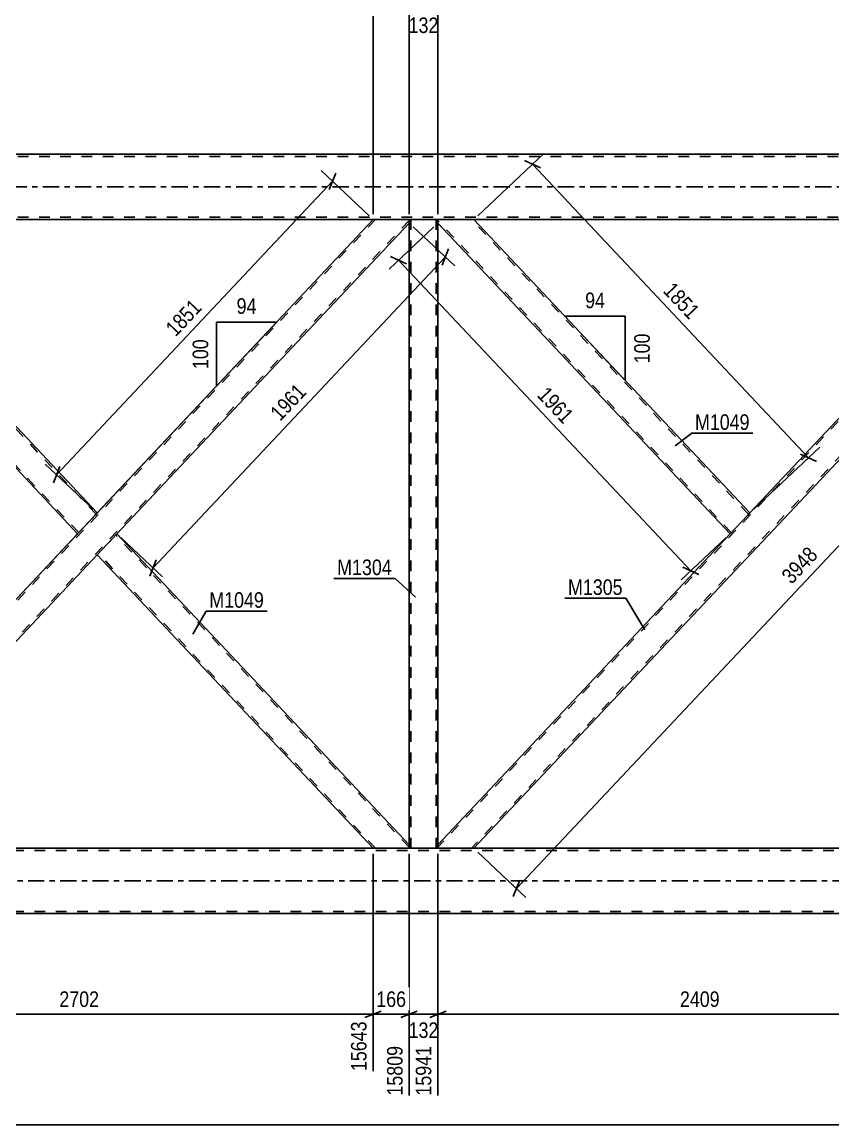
# Model space of a CAD drawing. Header units: millimetres. Extents: x -93 to 748, y -457 to 137.
# Drawn here: x 505.2 to 654.3, y -172.4 to 30.3 of the extents above; entities that cross this region are included whole.
import ezdxf

# ---------------------------------------------------------------- set-up
doc = ezdxf.new("R2010")
doc.units = ezdxf.units.MM
doc.linetypes.add('DXK_LINE_DOT2', pattern=[3.9198, 1.9599, -1.9599])
doc.linetypes.add('DXK_LINE_DOT3', pattern=[5.9187, 2.979, -0.9799, 0.9799, -0.9799])
doc.styles.add('Arial Narrow', font='ARIALN.TTF', dxfattribs={"height": 0.2})

# ---------------------------------------------------------------- blocks, each defined once
blk = doc.blocks.new('Part-761532223-1587 - 1399')
at = {"color": 7, "linetype": 'DXK_LINE_DOT2'}
for p, q in [((678, -121.6), (-18.36, -121.6)), ((678, -122), (-56, -122)), ((678, -133.2), (-56, -133.2)), ((678, -133.6), (-36.75, -133.6))]:
    blk.add_line(p, q, dxfattribs=at)
at = {"color": 2, "linetype": 'Continuous'}
for p, q in [((673.2, -121.6), (456.6, -121.6)), ((673.2, -133.6), (465.5, -133.6))]:
    blk.add_line(p, q, dxfattribs=at)
at = {"color": 7, "linetype": 'DXK_LINE_DOT3'}
blk.add_line((-56, -127.6), (678, -127.6), dxfattribs=at)
blk = doc.blocks.new('Part-761532223-1602 - 1399')
at = {"color": 7, "linetype": 'DXK_LINE_DOT2'}
for p, q in [((718, 5.6), (0, 5.6)), ((718, -5.6), (0, -5.6)), ((718, -6), (328.48, -6))]:
    blk.add_line(p, q, dxfattribs=at)
at = {"color": 2, "linetype": 'Continuous'}
for p, q in [((697, 6), (461, 6)), ((692.5, -6), (465.5, -6))]:
    blk.add_line(p, q, dxfattribs=at)
at = {"color": 7, "linetype": 'DXK_LINE_DOT3'}
blk.add_line((0, 0), (718, 0), dxfattribs=at)
blk = doc.blocks.new('Part-761532223-1645 - 1399')
at = {"color": 2, "linetype": 'Continuous'}
for p, q in [((522.62, -63.8), (519, -67.65)), ((576.36, -120.94), (522.62, -63.8)), ((569.73, -121.6), (519, -67.65)), ((576.36, -121.6), (576.36, -120.94))]:
    blk.add_line(p, q, dxfattribs=at)
at = {"color": 7, "linetype": 'DXK_LINE_DOT2'}
for p, q in [((576.36, -121.41), (522.41, -64.03)), ((519.22, -67.42), (519.24, -67.4)), ((570.17, -121.6), (519.22, -67.42)), ((576.36, -121.6), (569.73, -121.6))]:
    blk.add_line(p, q, dxfattribs=at)
blk = doc.blocks.new('Part-761532223-1695 - 1399')
at = {"color": 7, "linetype": 'DXK_LINE_DOT2'}
for p, q in [((581.64, -6), (576.36, -6)), ((576.36, -6.66), (576.36, -6)), ((576.68, -121.6), (576.68, -6)), ((581.32, -121.6), (581.32, -6)), ((581.64, -6.66), (581.64, -6)), ((576.36, -121.6), (576.36, -120.94)), ((581.64, -121.6), (576.36, -121.6)), ((581.64, -121.6), (581.64, -120.94))]:
    blk.add_line(p, q, dxfattribs=at)
at = {"color": 2, "linetype": 'Continuous'}
for p, q in [((576.36, -120.94), (576.36, -6.66)), ((581.64, -120.94), (581.64, -6.66))]:
    blk.add_line(p, q, dxfattribs=at)
blk = doc.blocks.new('Part-761532223-1720 - 1399')
at = {"color": 2, "linetype": 'Continuous'}
for p, q in [((581.64, -6.66), (581.64, -6)), ((639, -59.95), (588.27, -6)), ((635.38, -63.8), (581.64, -6.66)), ((638.56, -60.41), (635.38, -63.8)), ((639, -59.95), (638.56, -60.41))]:
    blk.add_line(p, q, dxfattribs=at)
at = {"color": 7, "linetype": 'DXK_LINE_DOT2'}
for p, q in [((588.27, -6), (581.64, -6)), ((638.78, -60.18), (587.83, -6)), ((635.6, -63.57), (581.64, -6.19)), ((638.97, -59.98), (638.56, -60.41)), ((635.6, -63.57), (635.61, -63.55))]:
    blk.add_line(p, q, dxfattribs=at)
blk = doc.blocks.new('Part-761532223-1735 - 1399')
at = {"color": 7, "linetype": 'DXK_LINE_DOT2'}
for p, q in [((690.17, -6), (581.64, -121.41)), ((696.36, -6), (689.73, -6)), ((696.36, -6.48), (696.36, -6)), ((696.36, -6.19), (587.83, -121.6)), ((639, -59.95), (635.38, -63.8)), ((588.27, -121.6), (581.64, -121.6))]:
    blk.add_line(p, q, dxfattribs=at)
at = {"color": 2, "linetype": 'Continuous'}
for p, q in [((689.73, -6), (639, -59.95)), ((696.36, -6.66), (588.27, -121.6)), ((696.36, -6.66), (696.36, -6.48)), ((581.64, -120.94), (635.38, -63.8)), ((581.64, -121.6), (581.64, -120.94))]:
    blk.add_line(p, q, dxfattribs=at)
blk = doc.blocks.new('Part-761532223-1740 - 1399')
at = {"color": 7, "linetype": 'DXK_LINE_DOT2'}
for p, q in [((468.27, -6), (461.64, -6)), ((461.64, -6.48), (461.64, -6)), ((518.78, -60.18), (467.83, -6)), ((515.6, -63.57), (461.64, -6.19)), ((518.97, -59.98), (518.56, -60.41)), ((515.6, -63.57), (515.61, -63.55))]:
    blk.add_line(p, q, dxfattribs=at)
at = {"color": 2, "linetype": 'Continuous'}
for p, q in [((519, -59.95), (468.27, -6)), ((461.64, -6.66), (461.64, -6.48)), ((515.38, -63.8), (461.64, -6.66)), ((518.56, -60.41), (515.38, -63.8)), ((519, -59.95), (518.56, -60.41))]:
    blk.add_line(p, q, dxfattribs=at)
blk = doc.blocks.new('Part-761532223-1745 - 1399')
at = {"color": 7, "linetype": 'DXK_LINE_DOT2'}
for p, q in [((570.17, -6), (461.64, -121.41)), ((576.36, -6), (569.73, -6)), ((576.36, -6.19), (467.83, -121.6)), ((519, -59.95), (515.38, -63.8)), ((522.62, -63.8), (519, -67.65)), ((468.27, -121.6), (461.64, -121.6))]:
    blk.add_line(p, q, dxfattribs=at)
at = {"color": 2, "linetype": 'Continuous'}
for p, q in [((569.73, -6), (519, -59.95)), ((576.36, -6.66), (576.36, -6)), ((576.36, -6.66), (522.62, -63.8)), ((461.64, -120.94), (515.38, -63.8)), ((519, -67.65), (468.27, -121.6)), ((461.64, -121.6), (461.64, -120.94))]:
    blk.add_line(p, q, dxfattribs=at)
blk = doc.blocks.new('StraightDimension-761532223-26237 - 1399')
at = {"color": 7, "linetype": 'Continuous'}
for p, q in [((576.36, -122.6), (576.36, -167.05)), ((581.64, -122.6), (581.64, -167.05)), ((574.86, -152.71), (577.86, -151.51)), ((583.14, -151.51), (580.14, -152.71)), ((576.36, -152.11), (581.64, -152.11))]:
    blk.add_line(p, q, dxfattribs=at)
at = {"color": 0}
blk.add_wipeout([(582.34, -157.06), (582.34, -152.86), (575.66, -152.86), (575.66, -157.06)], dxfattribs=at)
at = {"color": 0, "linetype": 'Continuous'}
blk.add_wipeout([(581.04, -157.31), (576.84, -157.31), (576.84, -167.65), (581.04, -167.65)], dxfattribs=at)
at = {"color": 3, "style": 'Arial Narrow'}
blk.add_text('132', height=2.863, dxfattribs=at).set_placement((576.26, -156.46))
at = {"color": 3, "linetype": 'Continuous', "style": 'Arial Narrow'}
blk.add_text('15941', height=2.863, rotation=90.0002, dxfattribs=at).set_placement((580.44, -167.05))
blk = doc.blocks.new('StraightDimension-761532223-2150 - 1399')
at = {"color": 7, "linetype": 'Continuous'}
blk.add_line((-57, -172.45), (719, -172.45), dxfattribs=at)
blk = doc.blocks.new('StraightDimension-761532223-21684 - 1399')
at = {"color": 7, "linetype": 'Continuous'}
for p, q in [((461.64, -5), (461.64, 43.07)), ((569.73, -5), (569.73, 43.07)), ((463.14, 33.23), (460.14, 32.03)), ((461.64, 32.63), (569.73, 32.63)), ((568.23, 32.03), (571.23, 33.23))]:
    blk.add_line(p, q, dxfattribs=at)
at = {"color": 0, "linetype": 'Continuous'}
blk.add_wipeout([(569.13, 43.67), (564.93, 43.67), (564.93, 33.33), (569.13, 33.33)], dxfattribs=at)
at = {"color": 0}
blk.add_wipeout([(519.94, 33.38), (519.94, 37.58), (511.43, 37.58), (511.43, 33.38)], dxfattribs=at)
at = {"color": 3, "linetype": 'Continuous', "style": 'Arial Narrow'}
blk.add_text('14243', height=2.863, rotation=90.0002, dxfattribs=at).set_placement((568.53, 33.93))
at = {"color": 3, "style": 'Arial Narrow'}
blk.add_text('2702', height=2.863, dxfattribs=at).set_placement((512.03, 33.98))
blk = doc.blocks.new('StraightDimension-761532223-21682 - 1399')
at = {"color": 7, "linetype": 'Continuous'}
for p, q in [((576.36, -5), (576.36, 47.57)), ((581.64, -5), (581.64, 43.07)), ((574.86, 32.03), (577.86, 33.23)), ((576.36, 32.63), (581.64, 32.63)), ((583.14, 33.23), (580.14, 32.03))]:
    blk.add_line(p, q, dxfattribs=at)
at = {"color": 0, "linetype": 'Continuous'}
blk.add_wipeout([(581.04, 43.67), (576.84, 43.67), (576.84, 33.33), (581.04, 33.33)], dxfattribs=at)
at = {"color": 0}
blk.add_wipeout([(582.34, 27.68), (582.34, 31.88), (575.66, 31.88), (575.66, 27.68)], dxfattribs=at)
at = {"color": 3, "linetype": 'Continuous', "style": 'Arial Narrow'}
blk.add_text('14541', height=2.863, rotation=90.0002, dxfattribs=at).set_placement((580.44, 33.93))
at = {"color": 3, "style": 'Arial Narrow'}
blk.add_text('132', height=2.863, dxfattribs=at).set_placement((576.26, 28.28))
blk = doc.blocks.new('StraightDimension-761532223-2133 - 1399')
at = {"color": 7, "linetype": 'Continuous'}
for p, q in [((697.09, -7.17), (706.03, -15.57)), ((596.1, -128.96), (704.28, -13.93)), ((703.69, -15.43), (704.87, -12.43)), ((589, -122.29), (597.84, -130.61)), ((596.69, -127.46), (595.51, -130.47))]:
    blk.add_line(p, q, dxfattribs=at)
at = {"color": 0}
blk.add_wipeout([(652.56, -67.83), (649.5, -64.95), (643.67, -71.16), (646.72, -74.03)], dxfattribs=at)
at = {"color": 3, "style": 'Arial Narrow'}
blk.add_text('3948', height=2.863, rotation=46.7591, dxfattribs=at).set_placement((646.7, -73.18))
blk = doc.blocks.new('StraightDimension-761532223-2192 - 1399')
at = {"color": 7, "linetype": 'Continuous'}
for p, q in [((577.09, -7.35), (584.75, -14.55)), ((582.41, -14.41), (583.59, -11.4)), ((529.27, -70.05), (583, -12.91)), ((523.35, -64.49), (531.01, -71.69)), ((529.86, -68.54), (528.67, -71.55))]:
    blk.add_line(p, q, dxfattribs=at)
at = {"color": 0}
blk.add_wipeout([(558.5, -37.86), (555.44, -34.98), (549.61, -41.18), (552.67, -44.06)], dxfattribs=at)
at = {"color": 3, "style": 'Arial Narrow'}
blk.add_text('1961', height=2.863, rotation=46.7591, dxfattribs=at).set_placement((552.65, -43.21))
blk = doc.blocks.new('StraightDimension-761532223-2226 - 1399')
at = {"color": 7, "linetype": 'Continuous'}
for p, q in [((589, -5.31), (601.14, 6.1)), ((600.53, 3.47), (597.6, 4.83)), ((599.06, 4.15), (649.8, -49.8)), ((639.73, -59.26), (651.87, -47.85)), ((648.33, -49.12), (651.26, -50.48))]:
    blk.add_line(p, q, dxfattribs=at)
at = {"color": 0}
blk.add_wipeout([(627.89, -25.41), (630.95, -22.53), (625.12, -16.33), (622.06, -19.21)], dxfattribs=at)
at = {"color": 3, "style": 'Arial Narrow'}
blk.add_text('1851', height=2.863, rotation=-46.7591, dxfattribs=at).set_placement((622.91, -19.24))
blk = doc.blocks.new('StraightDimension-761532223-2287 - 1399')
at = {"color": 7, "linetype": 'Continuous'}
for p, q in [((580.91, -7.35), (572.66, -15.11)), ((575.87, -14.14), (572.94, -12.78)), ((574.41, -13.46), (628.14, -70.6)), ((634.65, -64.49), (626.4, -72.25)), ((626.68, -69.92), (629.61, -71.28))]:
    blk.add_line(p, q, dxfattribs=at)
at = {"color": 0}
blk.add_wipeout([(604.74, -44.62), (607.8, -41.74), (601.97, -35.54), (598.91, -38.42)], dxfattribs=at)
at = {"color": 3, "style": 'Arial Narrow'}
blk.add_text('1961', height=2.863, rotation=-46.7591, dxfattribs=at).set_placement((599.76, -38.44))
blk = doc.blocks.new('StraightDimension-761532223-2598 - 1399')
at = {"color": 7, "linetype": 'Continuous'}
for p, q in [((569.01, -5.31), (560.19, 2.98)), ((561.67, -0.48), (562.85, 2.53)), ((511.53, -52.92), (562.26, 1.03)), ((518.27, -59.26), (509.45, -50.97)), ((512.12, -51.42), (510.94, -54.42))]:
    blk.add_line(p, q, dxfattribs=at)
at = {"color": 0}
blk.add_wipeout([(539.27, -22.33), (536.21, -19.46), (530.38, -25.66), (533.44, -28.53)], dxfattribs=at)
at = {"color": 3, "style": 'Arial Narrow'}
blk.add_text('1851', height=2.863, rotation=46.7591, dxfattribs=at).set_placement((533.41, -27.69))
blk = doc.blocks.new('AngleDimension-761532223-2753 - 1399')
at = {"color": 7, "linetype": 'Continuous'}
for p, q in [((540.91, -24.85), (552, -24.85)), ((540.91, -36.65), (552, -24.85)), ((540.91, -36.65), (540.91, -24.85)), ((500, -80.15), (540.91, -36.65))]:
    blk.add_line(p, q, dxfattribs=at)
at = {"color": 0}
for points in [[(548.88, -23.95), (548.88, -19.75), (544.03, -19.75), (544.03, -23.95)], [(540.01, -27.41), (535.81, -27.41), (535.81, -34.1), (540.01, -34.1)]]:
    blk.add_wipeout(points, dxfattribs=at)
at = {"color": 3, "style": 'Arial Narrow'}
blk.add_text('94', height=2.863, dxfattribs=at).set_placement((544.63, -23.35))
blk.add_text('100', height=2.863, rotation=90.0002, dxfattribs=at).set_placement((539.41, -33.5))
blk = doc.blocks.new('StraightDimension-761532223-21681 - 1399')
at = {"color": 7, "linetype": 'Continuous'}
for p, q in [((581.64, -5), (581.64, 43.07)), ((689.73, -5), (689.73, 43.07)), ((583.14, 33.23), (580.14, 32.03)), ((581.64, 32.63), (689.73, 32.63)), ((688.23, 32.03), (691.23, 33.23))]:
    blk.add_line(p, q, dxfattribs=at)
at = {"color": 0, "linetype": 'Continuous'}
blk.add_wipeout([(689.13, 43.67), (684.93, 43.67), (684.93, 33.33), (689.13, 33.33)], dxfattribs=at)
at = {"color": 0}
blk.add_wipeout([(639.94, 33.38), (639.94, 37.58), (631.43, 37.58), (631.43, 33.38)], dxfattribs=at)
at = {"color": 3, "linetype": 'Continuous', "style": 'Arial Narrow'}
blk.add_text('17243', height=2.863, rotation=90.0002, dxfattribs=at).set_placement((688.53, 33.93))
at = {"color": 3, "style": 'Arial Narrow'}
blk.add_text('2702', height=2.863, dxfattribs=at).set_placement((632.03, 33.98))
blk = doc.blocks.new('StraightDimension-761532223-21683 - 1399')
at = {"color": 7, "linetype": 'Continuous'}
for p, q in [((576.36, -5), (576.36, 47.57)), ((569.73, -5), (569.73, 43.07)), ((568.23, 32.03), (571.23, 33.23)), ((569.73, 32.63), (576.36, 32.63)), ((577.86, 33.23), (574.86, 32.03))]:
    blk.add_line(p, q, dxfattribs=at)
at = {"color": 0}
blk.add_wipeout([(576.39, 33.38), (576.39, 37.58), (569.71, 37.58), (569.71, 33.38)], dxfattribs=at)
at = {"color": 0, "linetype": 'Continuous'}
blk.add_wipeout([(575.76, 48.17), (571.56, 48.17), (571.56, 37.83), (575.76, 37.83)], dxfattribs=at)
at = {"color": 3, "linetype": 'Continuous', "style": 'Arial Narrow'}
blk.add_text('14409', height=2.863, rotation=90.0002, dxfattribs=at).set_placement((575.16, 38.43))
at = {"color": 3, "style": 'Arial Narrow'}
blk.add_text('166', height=2.863, dxfattribs=at).set_placement((570.31, 33.98))
blk = doc.blocks.new('AngleDimension-761532223-21938 - 1399')
at = {"color": 7, "linetype": 'Continuous'}
for p, q in [((613.82, -33.18), (605.01, -23.8)), ((616.11, -23.8), (605.01, -23.8)), ((616.11, -35.6), (605.01, -23.8)), ((616.11, -35.6), (616.11, -23.8))]:
    blk.add_line(p, q, dxfattribs=at)
at = {"color": 0}
for points in [[(612.98, -22.9), (612.98, -18.7), (608.13, -18.7), (608.13, -22.9)], [(621.21, -26.36), (617.01, -26.36), (617.01, -33.04), (621.21, -33.04)]]:
    blk.add_wipeout(points, dxfattribs=at)
at = {"color": 3, "style": 'Arial Narrow'}
blk.add_text('94', height=2.863, dxfattribs=at).set_placement((608.73, -22.3))
blk.add_text('100', height=2.863, rotation=90.0002, dxfattribs=at).set_placement((620.61, -32.44))
blk = doc.blocks.new('StraightDimension-761532223-26236 - 1399')
at = {"color": 7, "linetype": 'Continuous'}
for p, q in [((581.64, -122.6), (581.64, -167.05)), ((678, -139.4), (678, -162.55)), ((583.14, -151.51), (580.14, -152.71)), ((676.5, -152.71), (679.5, -151.51)), ((581.64, -152.11), (678, -152.11))]:
    blk.add_line(p, q, dxfattribs=at)
at = {"color": 0}
blk.add_wipeout([(634.08, -151.36), (634.08, -147.16), (625.56, -147.16), (625.56, -151.36)], dxfattribs=at)
at = {"color": 0, "linetype": 'Continuous'}
blk.add_wipeout([(677.4, -152.81), (673.2, -152.81), (673.2, -163.15), (677.4, -163.15)], dxfattribs=at)
at = {"color": 3, "style": 'Arial Narrow'}
blk.add_text('2409', height=2.863, dxfattribs=at).set_placement((626.16, -150.76))
at = {"color": 3, "linetype": 'Continuous', "style": 'Arial Narrow'}
blk.add_text('18350', height=2.863, rotation=90.0002, dxfattribs=at).set_placement((676.8, -162.55))
blk = doc.blocks.new('StraightDimension-761532223-26238 - 1399')
at = {"color": 7, "linetype": 'Continuous'}
for p, q in [((569.73, -122.6), (569.73, -162.55)), ((576.36, -122.6), (576.36, -167.05)), ((568.23, -152.71), (571.23, -151.51)), ((577.86, -151.51), (574.86, -152.71)), ((569.73, -152.11), (576.36, -152.11))]:
    blk.add_line(p, q, dxfattribs=at)
at = {"color": 0}
blk.add_wipeout([(576.39, -151.36), (576.39, -147.16), (569.71, -147.16), (569.71, -151.36)], dxfattribs=at)
at = {"color": 0, "linetype": 'Continuous'}
blk.add_wipeout([(575.76, -157.31), (571.56, -157.31), (571.56, -167.65), (575.76, -167.65)], dxfattribs=at)
at = {"color": 3, "style": 'Arial Narrow'}
blk.add_text('166', height=2.863, dxfattribs=at).set_placement((570.31, -150.76))
at = {"color": 3, "linetype": 'Continuous', "style": 'Arial Narrow'}
blk.add_text('15809', height=2.863, rotation=90.0002, dxfattribs=at).set_placement((575.16, -167.05))
blk = doc.blocks.new('StraightDimension-761532223-26239 - 1399')
at = {"color": 7, "linetype": 'Continuous'}
for p, q in [((461.64, -122.6), (461.64, -167.05)), ((569.73, -122.6), (569.73, -162.55)), ((463.14, -151.51), (460.14, -152.71)), ((568.23, -152.71), (571.23, -151.51)), ((461.64, -152.11), (569.73, -152.11))]:
    blk.add_line(p, q, dxfattribs=at)
at = {"color": 0}
blk.add_wipeout([(519.94, -151.36), (519.94, -147.16), (511.43, -147.16), (511.43, -151.36)], dxfattribs=at)
at = {"color": 0, "linetype": 'Continuous'}
blk.add_wipeout([(569.13, -152.81), (564.93, -152.81), (564.93, -163.15), (569.13, -163.15)], dxfattribs=at)
at = {"color": 3, "style": 'Arial Narrow'}
blk.add_text('2702', height=2.863, dxfattribs=at).set_placement((512.03, -150.76))
at = {"color": 3, "linetype": 'Continuous', "style": 'Arial Narrow'}
blk.add_text('15643', height=2.863, rotation=90.0002, dxfattribs=at).set_placement((568.53, -162.55))
blk = doc.blocks.new('Mark-761532223-1641 - 1399')
at = {"color": 0}
blk.add_wipeout([(549.66, -77.38), (549.66, -74.38), (539.61, -74.38), (539.61, -77.38)], dxfattribs=at)
blk.add_wipeout([(549.66, -77.38), (549.66, -74.38), (539.61, -74.38), (539.61, -77.38)], dxfattribs=at)
at = {"color": 30, "linetype": 'Continuous'}
for p, q in [((536.6, -82.22), (539.01, -77.98)), ((539.01, -77.98), (550.26, -77.98))]:
    blk.add_line(p, q, dxfattribs=at)
at = {"color": 3, "style": 'Arial Narrow'}
blk.add_text('M1049', height=2.863, dxfattribs=at).set_placement((539.61, -77.38))
blk = doc.blocks.new('Mark-761532223-1691 - 1399')
at = {"color": 0}
blk.add_wipeout([(573.18, -71.37), (573.18, -68.37), (563.13, -68.37), (563.13, -71.37)], dxfattribs=at)
blk.add_wipeout([(573.18, -71.37), (573.18, -68.37), (563.13, -68.37), (563.13, -71.37)], dxfattribs=at)
at = {"color": 30, "linetype": 'Continuous'}
for p in [(562.53, -71.97), (577.52, -75.42)]:
    blk.add_line(p, (573.78, -71.97), dxfattribs=at)
at = {"color": 3, "style": 'Arial Narrow'}
blk.add_text('M1304', height=2.863, dxfattribs=at).set_placement((563.13, -71.37))
blk = doc.blocks.new('Mark-761532223-1716 - 1399')
at = {"color": 0}
blk.add_wipeout([(638.98, -44.68), (638.98, -41.68), (628.93, -41.68), (628.93, -44.68)], dxfattribs=at)
blk.add_wipeout([(638.98, -44.68), (638.98, -41.68), (628.93, -41.68), (628.93, -44.68)], dxfattribs=at)
at = {"color": 30, "linetype": 'Continuous'}
for p, q in [((625.29, -47.6), (628.33, -45.28)), ((628.33, -45.28), (639.58, -45.28))]:
    blk.add_line(p, q, dxfattribs=at)
at = {"color": 3, "style": 'Arial Narrow'}
blk.add_text('M1049', height=2.863, dxfattribs=at).set_placement((628.93, -44.68))
blk = doc.blocks.new('Mark-761532223-1731 - 1399')
at = {"color": 0}
blk.add_wipeout([(615.63, -75.02), (615.63, -72.02), (605.58, -72.02), (605.58, -75.02)], dxfattribs=at)
blk.add_wipeout([(615.63, -75.02), (615.63, -72.02), (605.58, -72.02), (605.58, -75.02)], dxfattribs=at)
at = {"color": 30, "linetype": 'Continuous'}
for p in [(604.98, -75.62), (619.7, -81.45)]:
    blk.add_line(p, (616.23, -75.62), dxfattribs=at)
at = {"color": 3, "style": 'Arial Narrow'}
blk.add_text('M1305', height=2.863, dxfattribs=at).set_placement((605.58, -75.02))

msp = doc.modelspace()

# ---------------------------------------------------------------- block references
for name in ['Part-761532223-1602 - 1399', 'Part-761532223-1740 - 1399', 'Part-761532223-1745 - 1399', 'Part-761532223-1695 - 1399', 'Part-761532223-1720 - 1399', 'Part-761532223-1735 - 1399', 'Part-761532223-1645 - 1399', 'Part-761532223-1587 - 1399']:
    msp.add_blockref(name, (0, 0))

# ---------------------------------------------------------------- next in the draw order: block references
for name in ['StraightDimension-761532223-21682 - 1399', 'StraightDimension-761532223-21684 - 1399', 'StraightDimension-761532223-26237 - 1399']:
    msp.add_blockref(name, (0, 0))

# ---------------------------------------------------------------- next in the draw order: block references
msp.add_blockref('StraightDimension-761532223-2150 - 1399', (0, 0))

# ---------------------------------------------------------------- next in the draw order: block references
for name in ['StraightDimension-761532223-2192 - 1399', 'StraightDimension-761532223-2133 - 1399', 'StraightDimension-761532223-26238 - 1399']:
    msp.add_blockref(name, (0, 0))

# ---------------------------------------------------------------- next in the draw order: block references
for name in ['StraightDimension-761532223-2226 - 1399', 'StraightDimension-761532223-2598 - 1399', 'StraightDimension-761532223-26239 - 1399', 'StraightDimension-761532223-26236 - 1399']:
    msp.add_blockref(name, (0, 0))

# ---------------------------------------------------------------- next in the draw order: block references
for name in ['StraightDimension-761532223-21683 - 1399', 'StraightDimension-761532223-21681 - 1399', 'StraightDimension-761532223-2287 - 1399', 'AngleDimension-761532223-2753 - 1399']:
    msp.add_blockref(name, (0, 0))

# ---------------------------------------------------------------- next in the draw order: block references
for name in ['AngleDimension-761532223-21938 - 1399', 'Mark-761532223-1716 - 1399', 'Mark-761532223-1691 - 1399', 'Mark-761532223-1731 - 1399', 'Mark-761532223-1641 - 1399']:
    msp.add_blockref(name, (0, 0))

doc.saveas('drawing.dxf')
